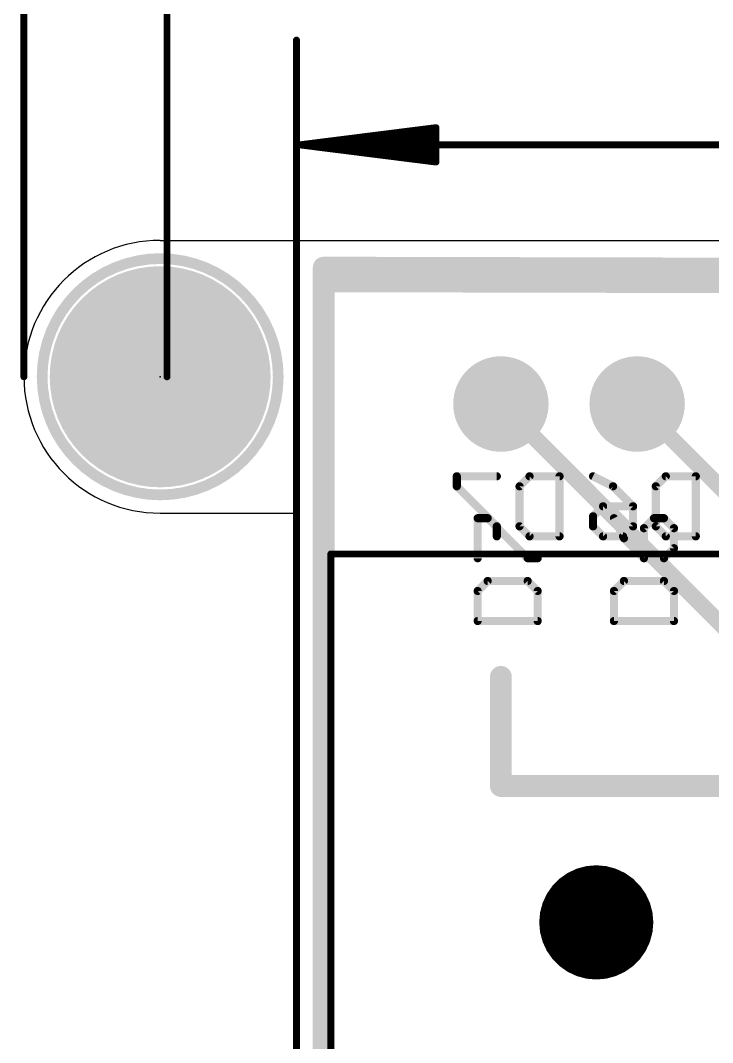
# Model space of a CAD drawing. Extents: x -37 to 43, y -51 to 71.
# Drawn here: x -33.09 to -20.18, y 38.4 to 57.43 of the extents above; entities that cross this region are included whole.
import ezdxf

# ---------------------------------------------------------------- set-up
doc = ezdxf.new("R2010")
doc.units = 0
for name, color, linetype in [('1', 12, 'CONTINUOUS'), ('16', 132, 'CONTINUOUS'), ('17', 110, 'CONTINUOUS'), ('20', 53, 'CONTINUOUS'), ('21', 40, 'CONTINUOUS'), ('22', 6, 'CONTINUOUS'), ('23', 40, 'CONTINUOUS'), ('29', 253, 'CONTINUOUS'), ('41', 12, 'CONTINUOUS'), ('47', 253, 'CONTINUOUS')]:
    doc.layers.add(name, color=color, linetype=linetype)

# ---------------------------------------------------------------- blocks, each defined once
blk = doc.blocks.new('ROUNDP')
at = {"const_width": 0.5}
blk.add_lwpolyline([(0, -0.25, 1), (0, 0.25, 1), (0, -0.25)], format="xyb", dxfattribs=at)
blk = doc.blocks.new('PIE')
at = {"const_width": 0.5}
blk.add_lwpolyline([(0, -0.25, 1), (0, 0.25, 1), (0, -0.25)], format="xyb", dxfattribs=at)

msp = doc.modelspace()

# ---------------------------------------------------------------- linework, layer by layer
at = {"layer": '1'}
for points, const_width in [([(-27.432, 52.832), (-27.432, -43.18)], 0.4064), ([(27.178, 52.705), (-27.432, 52.832)], 0.4064), ([(-24.13, 50.292), (-13.716, 39.878)], 0.3048), ([(-21.59, 50.292), (-11.938, 40.64)], 0.3048)]:
    msp.add_lwpolyline(points, dxfattribs=dict(at, const_width=const_width))
for points, const_width in [([(-27.3304, 52.832, 1), (-27.5336, 52.832)], 0.2032), ([(-27.4318, 52.9336, 1), (-27.4322, 52.7304)], 0.2032), ([(-24.0761, 50.3459, 1), (-24.1839, 50.2381)], 0.1524), ([(-21.5361, 50.3459, 1), (-21.6439, 50.2381)], 0.1524)]:
    msp.add_lwpolyline(points, format="xyb", dxfattribs=dict(at, const_width=const_width))
at = {"layer": '16', "const_width": 0.4064}
for points in [[(-27.432, 52.578), (-27.432, -43.434)], [(27.178, 52.451), (-27.432, 52.578)]]:
    msp.add_lwpolyline(points, dxfattribs=at)
at = {"layer": '16', "const_width": 0.2032}
for points in [[(-27.3304, 52.578, 1), (-27.5336, 52.578)], [(-27.4318, 52.6796, 1), (-27.4322, 52.4764)]]:
    msp.add_lwpolyline(points, format="xyb", dxfattribs=at)
at = {"layer": '20'}
for p, q in [((-30.48, 53.34), (30.48, 53.34)), ((-30.48, 48.26), (-27.94, 48.26)), ((-27.94, 48.26), (-27.94, -38.1))]:
    msp.add_line(p, q, dxfattribs=at)
for start, end in [(90, 180), (180, 270)]:
    msp.add_arc((-30.48, 50.8), 2.54, start, end, dxfattribs=at)
at = {"layer": '21'}
for points, const_width in [([(-30.48, 48.6, 1), (-30.48, 53, 1), (-30.48, 48.6)], 0.2), ([(-24.5247, 48.1665, 1), (-24.6009, 48.1665)], 0.0762), ([(-24.5628, 48.2046, 1), (-24.5628, 48.1284)], 0.0762), ([(-24.3494, 48.1934, 1), (-24.4033, 48.1396)], 0.0762), ([(-24.3763, 48.1284, 1), (-24.3763, 48.2046)], 0.0762), ([(-21.9887, 48.1835, 1), (-22.0568, 48.1495)], 0.0762), ([(-21.2771, 48.2046, 1), (-21.2771, 48.1284)], 0.0762), ([(-21.2501, 48.1396, 1), (-21.304, 48.1934)], 0.0762), ([(-21.0637, 48.1934, 1), (-21.1176, 48.1396)], 0.0762), ([(-21.0906, 48.1284, 1), (-21.0906, 48.2046)], 0.0762), ([(-21.4254, 47.9801, 1), (-21.5016, 47.9801)], 0.0762), ([(-21.4904, 48.007, 1), (-21.4365, 47.9531)], 0.0762), ([(-20.8661, 47.9801, 1), (-20.9423, 47.9801)], 0.0762), ([(-20.9311, 47.9531, 1), (-20.8773, 48.007)], 0.0762), ([(-21.8094, 47.8206, 1), (-21.8633, 47.7667)], 0.0762), ([(-21.8704, 47.7766, 1), (-21.8023, 47.8107)], 0.0762), ([(-20.9423, 47.6072, 1), (-20.8661, 47.6072)], 0.0762), ([(-20.8773, 47.5803, 1), (-20.9311, 47.6342)], 0.0762), ([(-24.6009, 47.4208, 1), (-24.5247, 47.4208)], 0.0762), ([(-23.6306, 47.4589, 1), (-23.6306, 47.3827)], 0.0762), ([(-23.6576, 47.3939, 1), (-23.6037, 47.4477)], 0.0762), ([(-23.4442, 47.3827, 1), (-23.4442, 47.4589)], 0.0762), ([(-21.4635, 47.4589, 1), (-21.4635, 47.3827)], 0.0762), ([(-21.5016, 47.4208, 1), (-21.4254, 47.4208)], 0.0762), ([(-21.4904, 47.3939, 1), (-21.4365, 47.4477)], 0.0762), ([(-21.1176, 47.4477, 1), (-21.0637, 47.3939)], 0.0762), ([(-21.0906, 47.3827, 1), (-21.0906, 47.4589)], 0.0762), ([(-24.3763, 47.0352, 1), (-24.3763, 46.959)], 0.0762), ([(-24.3494, 46.9702, 1), (-24.4033, 47.024)], 0.0762), ([(-23.6037, 47.024, 1), (-23.6576, 46.9702)], 0.0762), ([(-23.6306, 46.959, 1), (-23.6306, 47.0352)], 0.0762), ([(-21.8363, 47.0352, 1), (-21.8363, 46.959)], 0.0762), ([(-21.8094, 46.9702, 1), (-21.8633, 47.024)], 0.0762), ([(-21.0637, 47.024, 1), (-21.1176, 46.9702)], 0.0762), ([(-21.0906, 46.959, 1), (-21.0906, 47.0352)], 0.0762), ([(-24.5247, 46.8107, 1), (-24.6009, 46.8107)], 0.0762), ([(-24.5897, 46.8376, 1), (-24.5358, 46.7837)], 0.0762), ([(-23.4061, 46.8107, 1), (-23.4823, 46.8107)], 0.0762), ([(-23.4711, 46.7837, 1), (-23.4173, 46.8376)], 0.0762), ([(-21.9847, 46.8107, 1), (-22.0609, 46.8107)], 0.0762), ([(-22.0497, 46.8376, 1), (-21.9958, 46.7837)], 0.0762), ([(-20.8661, 46.8107, 1), (-20.9423, 46.8107)], 0.0762), ([(-20.9311, 46.7837, 1), (-20.8773, 46.8376)], 0.0762), ([(-24.5628, 46.2895, 1), (-24.5628, 46.2133)], 0.0762), ([(-24.6009, 46.2514, 1), (-24.5247, 46.2514)], 0.0762), ([(-23.4823, 46.2514, 1), (-23.4061, 46.2514)], 0.0762), ([(-23.4442, 46.2133, 1), (-23.4442, 46.2895)], 0.0762), ([(-22.0228, 46.2895, 1), (-22.0228, 46.2133)], 0.0762), ([(-22.0609, 46.2514, 1), (-21.9847, 46.2514)], 0.0762), ([(-20.9423, 46.2514, 1), (-20.8661, 46.2514)], 0.0762), ([(-20.9042, 46.2133, 1), (-20.9042, 46.2895)], 0.0762), ([(-24.0284, 45.212, 1), (-24.2316, 45.212)], 0.2032), ([(-24.13, 43.2816, 1), (-24.13, 43.0784)], 0.2032), ([(-24.2316, 43.18, 1), (-24.0284, 43.18)], 0.2032)]:
    msp.add_lwpolyline(points, format="xyb", dxfattribs=dict(at, const_width=const_width))
for points, const_width in [([(-24.5628, 47.4208), (-24.5628, 48.1665)], 0.1524), ([(-24.5628, 48.1665), (-24.3763, 48.1665)], 0.1524), ([(-24.3763, 48.1665), (-23.6306, 47.4208)], 0.1524), ([(-22.0228, 48.1665), (-21.8363, 47.7936)], 0.1524), ([(-21.2771, 48.1665), (-21.4635, 47.9801)], 0.1524), ([(-21.0906, 48.1665), (-21.2771, 48.1665)], 0.1524), ([(-20.9042, 47.9801), (-21.0906, 48.1665)], 0.1524), ([(-21.4635, 47.9801), (-21.4635, 47.4208)], 0.1524), ([(-20.9042, 47.6072), (-20.9042, 47.9801)], 0.1524), ([(-21.8363, 47.7936), (-21.4635, 47.4208)], 0.1524), ([(-21.0906, 47.4208), (-20.9042, 47.6072)], 0.1524), ([(-23.6306, 47.4208), (-23.4442, 47.4208)], 0.1524), ([(-21.4635, 47.4208), (-21.0906, 47.4208)], 0.1524), ([(-24.3763, 46.9971), (-24.5628, 46.8107)], 0.1524), ([(-23.6306, 46.9971), (-24.3763, 46.9971)], 0.1524), ([(-23.4442, 46.8107), (-23.6306, 46.9971)], 0.1524), ([(-21.8363, 46.9971), (-22.0228, 46.8107)], 0.1524), ([(-21.0906, 46.9971), (-21.8363, 46.9971)], 0.1524), ([(-20.9042, 46.8107), (-21.0906, 46.9971)], 0.1524), ([(-24.5628, 46.8107), (-24.5628, 46.2514)], 0.1524), ([(-23.4442, 46.2514), (-23.4442, 46.8107)], 0.1524), ([(-22.0228, 46.8107), (-22.0228, 46.2514)], 0.1524), ([(-20.9042, 46.2514), (-20.9042, 46.8107)], 0.1524), ([(-24.5628, 46.2514), (-23.4442, 46.2514)], 0.1524), ([(-22.0228, 46.2514), (-20.9042, 46.2514)], 0.1524), ([(-24.13, 45.212), (-24.13, 43.18)], 0.4064), ([(-24.13, 43.18), (-6.096, 43.18)], 0.4064)]:
    msp.add_lwpolyline(points, dxfattribs=dict(at, const_width=const_width))
at = {"layer": '22'}
for points, const_width in [([(-24.2062, 48.9468), (-24.9519, 48.9468)], 0.1524), ([(-24.9519, 48.9468), (-24.9519, 48.7603)], 0.1524), ([(-23.7825, 48.7603), (-23.5961, 48.9468)], 0.1524), ([(-23.5961, 48.9468), (-23.0368, 48.9468)], 0.1524), ([(-23.0368, 48.9468), (-23.0368, 47.8282)], 0.1524), ([(-22.4119, 48.9468), (-22.039, 48.7603)], 0.1524), ([(-21.2425, 48.7603), (-21.0561, 48.9468)], 0.1524), ([(-21.0561, 48.9468), (-20.4968, 48.9468)], 0.1524), ([(-20.4968, 48.9468), (-20.4968, 47.8282)], 0.1524), ([(-24.9519, 48.7603), (-24.2062, 48.0146)], 0.1524), ([(-23.7825, 48.0146), (-23.7825, 48.7603)], 0.1524), ([(-22.039, 48.7603), (-21.6662, 48.3875)], 0.1524), ([(-21.2425, 48.0146), (-21.2425, 48.7603)], 0.1524), ([(-22.4119, 48.2011), (-22.2255, 48.3875)], 0.1524), ([(-22.2255, 48.3875), (-21.6662, 48.3875)], 0.1524), ([(-21.6662, 48.3875), (-21.6662, 48.0146)], 0.1524), ([(-22.4119, 48.0146), (-22.4119, 48.2011)], 0.1524), ([(-24.2062, 48.0146), (-24.2062, 47.8282)], 0.1524), ([(-23.5961, 47.8282), (-23.7825, 48.0146)], 0.1524), ([(-22.2255, 47.8282), (-22.4119, 48.0146)], 0.1524), ([(-21.6662, 48.0146), (-21.8526, 47.8282)], 0.1524), ([(-21.0561, 47.8282), (-21.2425, 48.0146)], 0.1524), ([(-23.0368, 47.8282), (-23.5961, 47.8282)], 0.1524), ([(-21.8526, 47.8282), (-22.2255, 47.8282)], 0.1524), ([(-20.4968, 47.8282), (-21.0561, 47.8282)], 0.1524), ([(27.3, 47.5), (-27.3, 47.5)], 0.127), ([(-27.3, 47.5), (-27.3, -37.4)], 0.127)]:
    msp.add_lwpolyline(points, dxfattribs=dict(at, const_width=const_width))
for points, const_width in [([(-24.9519, 48.9849, 1), (-24.9519, 48.9087)], 0.0762), ([(-24.9138, 48.9468, 1), (-24.99, 48.9468)], 0.0762), ([(-24.2062, 48.9087, 1), (-24.2062, 48.9849)], 0.0762), ([(-23.5961, 48.9849, 1), (-23.5961, 48.9087)], 0.0762), ([(-23.5691, 48.9198, 1), (-23.623, 48.9737)], 0.0762), ([(-22.9987, 48.9468, 1), (-23.0749, 48.9468)], 0.0762), ([(-23.0368, 48.9087, 1), (-23.0368, 48.9849)], 0.0762), ([(-22.3949, 48.9808, 1), (-22.4289, 48.9127)], 0.0762), ([(-21.0561, 48.9849, 1), (-21.0561, 48.9087)], 0.0762), ([(-21.0291, 48.9198, 1), (-21.083, 48.9737)], 0.0762), ([(-20.4587, 48.9468, 1), (-20.5349, 48.9468)], 0.0762), ([(-20.4968, 48.9087, 1), (-20.4968, 48.9849)], 0.0762), ([(-24.925, 48.7873, 1), (-24.9788, 48.7334)], 0.0762), ([(-24.99, 48.7603, 1), (-24.9138, 48.7603)], 0.0762), ([(-23.7444, 48.7603, 1), (-23.8206, 48.7603)], 0.0762), ([(-23.8094, 48.7873, 1), (-23.7556, 48.7334)], 0.0762), ([(-22.0121, 48.7873, 1), (-22.066, 48.7334)], 0.0762), ([(-22.0561, 48.7263, 1), (-22.022, 48.7944)], 0.0762), ([(-21.2044, 48.7603, 1), (-21.2806, 48.7603)], 0.0762), ([(-21.2694, 48.7873, 1), (-21.2156, 48.7334)], 0.0762), ([(-22.2255, 48.4256, 1), (-22.2255, 48.3494)], 0.0762), ([(-22.1985, 48.3605, 1), (-22.2524, 48.4144)], 0.0762), ([(-21.6281, 48.3875, 1), (-21.7043, 48.3875)], 0.0762), ([(-21.6931, 48.3605, 1), (-21.6393, 48.4144)], 0.0762), ([(-21.6662, 48.3494, 1), (-21.6662, 48.4256)], 0.0762), ([(-22.3738, 48.2011, 1), (-22.45, 48.2011)], 0.0762), ([(-22.4388, 48.228, 1), (-22.385, 48.1741)], 0.0762), ([(-24.1681, 48.0146, 1), (-24.2443, 48.0146)], 0.0762), ([(-24.2331, 47.9877, 1), (-24.1793, 48.0416)], 0.0762), ([(-23.7556, 48.0416, 1), (-23.8094, 47.9877)], 0.0762), ([(-23.8206, 48.0146, 1), (-23.7444, 48.0146)], 0.0762), ([(-22.385, 48.0416, 1), (-22.4388, 47.9877)], 0.0762), ([(-22.45, 48.0146, 1), (-22.3738, 48.0146)], 0.0762), ([(-21.7043, 48.0146, 1), (-21.6281, 48.0146)], 0.0762), ([(-21.6393, 47.9877, 1), (-21.6931, 48.0416)], 0.0762), ([(-21.2156, 48.0416, 1), (-21.2694, 47.9877)], 0.0762), ([(-21.2806, 48.0146, 1), (-21.2044, 48.0146)], 0.0762), ([(-24.2443, 47.8282, 1), (-24.1681, 47.8282)], 0.0762), ([(-23.5961, 47.8663, 1), (-23.5961, 47.7901)], 0.0762), ([(-23.623, 47.8013, 1), (-23.5691, 47.8551)], 0.0762), ([(-23.0749, 47.8282, 1), (-22.9987, 47.8282)], 0.0762), ([(-23.0368, 47.7901, 1), (-23.0368, 47.8663)], 0.0762), ([(-22.2255, 47.8663, 1), (-22.2255, 47.7901)], 0.0762), ([(-22.2524, 47.8013, 1), (-22.1985, 47.8551)], 0.0762), ([(-21.8796, 47.8551, 1), (-21.8257, 47.8013)], 0.0762), ([(-21.8526, 47.7901, 1), (-21.8526, 47.8663)], 0.0762), ([(-21.0561, 47.8663, 1), (-21.0561, 47.7901)], 0.0762), ([(-21.083, 47.8013, 1), (-21.0291, 47.8551)], 0.0762), ([(-20.5349, 47.8282, 1), (-20.4587, 47.8282)], 0.0762), ([(-20.4968, 47.7901, 1), (-20.4968, 47.8663)], 0.0762), ([(-27.3, 47.5318, 1), (-27.3, 47.4682)], 0.0635), ([(-27.2683, 47.5, 1), (-27.3317, 47.5)], 0.0635)]:
    msp.add_lwpolyline(points, format="xyb", dxfattribs=dict(at, const_width=const_width))
at = {"layer": '23'}
for p in [(-30.48, 50.8), (-22.352, 40.64)]:
    msp.add_point(p, dxfattribs=at)
at = {"layer": '29', "const_width": 0.127}
for points in [[(-22.5256, 41.6248), (-22.694, 41.5797)], [(-22.352, 41.64), (-22.5256, 41.6248)], [(-22.1784, 41.6248), (-22.352, 41.64)], [(-22.01, 41.5797), (-22.1784, 41.6248)], [(-22.852, 41.506), (-22.9948, 41.406)], [(-22.694, 41.5797), (-22.852, 41.506)], [(-22.8027, 41.529), (-21.9013, 41.529)], [(-21.852, 41.506), (-22.01, 41.5797)], [(-21.7092, 41.406), (-21.852, 41.506)], [(-23.118, 41.2828), (-23.218, 41.14)], [(-23.1235, 41.275), (-21.5805, 41.275)], [(-22.9948, 41.406), (-23.118, 41.2828)], [(-22.9988, 41.402), (-21.7052, 41.402)], [(-21.586, 41.2828), (-21.7092, 41.406)], [(-21.486, 41.14), (-21.586, 41.2828)], [(-23.218, 41.14), (-23.2917, 40.982)], [(-23.2124, 41.148), (-21.4916, 41.148)], [(-21.4123, 40.982), (-21.486, 41.14)], [(-23.2917, 40.982), (-23.3368, 40.8136)], [(-23.3153, 40.894), (-21.3887, 40.894)], [(-23.2735, 41.021), (-21.4305, 41.021)], [(-21.3672, 40.8136), (-21.4123, 40.982)], [(-23.3368, 40.8136), (-23.352, 40.64)], [(-23.3409, 40.767), (-21.3631, 40.767)], [(-21.352, 40.64), (-21.3672, 40.8136)], [(-23.352, 40.64), (-23.3368, 40.4664)], [(-23.352, 40.64), (-21.352, 40.64)], [(-23.3409, 40.513), (-21.3631, 40.513)], [(-21.3672, 40.4664), (-21.352, 40.64)], [(-23.3368, 40.4664), (-23.2917, 40.298)], [(-23.3153, 40.386), (-21.3887, 40.386)], [(-23.2917, 40.298), (-23.218, 40.14)], [(-21.486, 40.14), (-21.4123, 40.298)], [(-21.4123, 40.298), (-21.3672, 40.4664)], [(-23.2735, 40.259), (-21.4305, 40.259)], [(-23.218, 40.14), (-23.118, 39.9972)], [(-23.2124, 40.132), (-21.4916, 40.132)], [(-21.586, 39.9972), (-21.486, 40.14)], [(-23.1235, 40.005), (-21.5805, 40.005)], [(-23.118, 39.9972), (-22.9948, 39.874)], [(-21.7092, 39.874), (-21.586, 39.9972)], [(-22.9988, 39.878), (-21.7052, 39.878)], [(-22.9948, 39.874), (-22.852, 39.774)], [(-22.852, 39.774), (-22.694, 39.7003)], [(-22.8027, 39.751), (-21.9013, 39.751)], [(-22.01, 39.7003), (-21.852, 39.774)], [(-21.852, 39.774), (-21.7092, 39.874)], [(-22.694, 39.7003), (-22.5256, 39.6552)], [(-22.5256, 39.6552), (-22.352, 39.64)], [(-22.352, 39.64), (-22.1784, 39.6552)], [(-22.1784, 39.6552), (-22.01, 39.7003)]]:
    msp.add_lwpolyline(points, dxfattribs=at)
at = {"layer": '29', "const_width": 0.0635}
for points in [[(-22.5284, 41.6564, 1), (-22.5229, 41.5932)], [(-22.5174, 41.5941, 1), (-22.5339, 41.6555)], [(-22.3492, 41.6716, 1), (-22.3548, 41.6084)], [(-22.3492, 41.6084, 1), (-22.3548, 41.6716)], [(-22.1701, 41.6555, 1), (-22.1866, 41.5941)], [(-22.1811, 41.5932, 1), (-22.1756, 41.6564)], [(-22.8654, 41.5348, 1), (-22.8386, 41.4772)], [(-22.8338, 41.48, 1), (-22.8702, 41.532)], [(-22.8027, 41.5608, 1), (-22.8027, 41.4973)], [(-22.7022, 41.6104, 1), (-22.6858, 41.549)], [(-22.6806, 41.5509, 1), (-22.7074, 41.6085)], [(-21.9966, 41.6085, 1), (-22.0234, 41.5509)], [(-22.0182, 41.549, 1), (-22.0018, 41.6104)], [(-21.9013, 41.4973, 1), (-21.9013, 41.5608)], [(-21.8338, 41.532, 1), (-21.8702, 41.48)], [(-21.8654, 41.4772, 1), (-21.8386, 41.5348)], [(-23.1235, 41.3068, 1), (-23.1235, 41.2432)], [(-23.1405, 41.3052, 1), (-23.0956, 41.2603)], [(-23.092, 41.2646, 1), (-23.1441, 41.301)], [(-22.9988, 41.4338, 1), (-22.9988, 41.3702)], [(-23.013, 41.4321, 1), (-22.9766, 41.38)], [(-22.9723, 41.3836, 1), (-23.0172, 41.4285)], [(-21.6868, 41.4285, 1), (-21.7317, 41.3836)], [(-21.7274, 41.38, 1), (-21.691, 41.4321)], [(-21.7052, 41.3702, 1), (-21.7052, 41.4338)], [(-21.5599, 41.301, 1), (-21.612, 41.2646)], [(-21.6084, 41.2603, 1), (-21.5635, 41.3052)], [(-21.5805, 41.2432, 1), (-21.5805, 41.3068)], [(-23.244, 41.1582, 1), (-23.192, 41.1218)], [(-23.1892, 41.1266, 1), (-23.2468, 41.1534)], [(-23.2124, 41.1798, 1), (-23.2124, 41.1163)], [(-21.4572, 41.1534, 1), (-21.5148, 41.1266)], [(-21.512, 41.1218, 1), (-21.46, 41.1582)], [(-21.4916, 41.1163, 1), (-21.4916, 41.1798)], [(-23.3153, 40.9258, 1), (-23.3153, 40.8623)], [(-23.3205, 40.9954, 1), (-23.2629, 40.9686)], [(-23.261, 40.9738, 1), (-23.3224, 40.9902)], [(-23.2735, 41.0528, 1), (-23.2735, 40.9892)], [(-21.3816, 40.9902, 1), (-21.443, 40.9738)], [(-21.4411, 40.9686, 1), (-21.3835, 40.9954)], [(-21.4305, 40.9892, 1), (-21.4305, 41.0528)], [(-21.3887, 40.8623, 1), (-21.3887, 40.9258)], [(-23.3409, 40.7988, 1), (-23.3409, 40.7353)], [(-23.3675, 40.8219, 1), (-23.3061, 40.8054)], [(-23.3052, 40.8109, 1), (-23.3684, 40.8164)], [(-21.3356, 40.8164, 1), (-21.3988, 40.8109)], [(-21.3979, 40.8054, 1), (-21.3365, 40.8219)], [(-21.3631, 40.7353, 1), (-21.3631, 40.7988)], [(-23.352, 40.6718, 1), (-23.352, 40.6082)], [(-23.3204, 40.6428, 1), (-23.3836, 40.6372)], [(-23.3836, 40.6428, 1), (-23.3204, 40.6372)], [(-23.3409, 40.5448, 1), (-23.3409, 40.4813)], [(-21.3204, 40.6372, 1), (-21.3836, 40.6428)], [(-21.3836, 40.6372, 1), (-21.3204, 40.6428)], [(-21.3631, 40.4813, 1), (-21.3631, 40.5448)], [(-21.352, 40.6082, 1), (-21.352, 40.6718)], [(-23.3061, 40.4746, 1), (-23.3675, 40.4581)], [(-23.3684, 40.4636, 1), (-23.3052, 40.4691)], [(-23.3153, 40.4178, 1), (-23.3153, 40.3543)], [(-23.2629, 40.3114, 1), (-23.3205, 40.2846)], [(-21.3835, 40.2846, 1), (-21.4411, 40.3114)], [(-21.3988, 40.4691, 1), (-21.3356, 40.4636)], [(-21.3365, 40.4581, 1), (-21.3979, 40.4746)], [(-21.3887, 40.3543, 1), (-21.3887, 40.4178)], [(-23.3224, 40.2898, 1), (-23.261, 40.3062)], [(-23.2735, 40.2908, 1), (-23.2735, 40.2272)], [(-23.192, 40.1582, 1), (-23.244, 40.1218)], [(-23.2468, 40.1266, 1), (-23.1892, 40.1534)], [(-23.2124, 40.1638, 1), (-23.2124, 40.1003)], [(-21.5148, 40.1534, 1), (-21.4572, 40.1266)], [(-21.46, 40.1218, 1), (-21.512, 40.1582)], [(-21.4916, 40.1003, 1), (-21.4916, 40.1638)], [(-21.443, 40.3062, 1), (-21.3816, 40.2898)], [(-21.4305, 40.2272, 1), (-21.4305, 40.2908)], [(-23.1235, 40.0368, 1), (-23.1235, 39.9733)], [(-23.0956, 40.0197, 1), (-23.1405, 39.9748)], [(-23.1441, 39.979, 1), (-23.092, 40.0154)], [(-21.612, 40.0154, 1), (-21.5599, 39.979)], [(-21.5635, 39.9748, 1), (-21.6084, 40.0197)], [(-21.5805, 39.9733, 1), (-21.5805, 40.0368)], [(-22.9988, 39.9098, 1), (-22.9988, 39.8462)], [(-22.9766, 39.9, 1), (-23.013, 39.8479)], [(-23.0172, 39.8515, 1), (-22.9723, 39.8964)], [(-22.8386, 39.8028, 1), (-22.8654, 39.7452)], [(-22.8702, 39.748, 1), (-22.8338, 39.8)], [(-22.8027, 39.7828, 1), (-22.8027, 39.7193)], [(-21.9013, 39.7193, 1), (-21.9013, 39.7828)], [(-21.8702, 39.8, 1), (-21.8338, 39.748)], [(-21.8386, 39.7452, 1), (-21.8654, 39.8028)], [(-21.7317, 39.8964, 1), (-21.6868, 39.8515)], [(-21.691, 39.8479, 1), (-21.7274, 39.9)], [(-21.7052, 39.8462, 1), (-21.7052, 39.9098)], [(-22.6858, 39.731, 1), (-22.7022, 39.6696)], [(-22.7074, 39.6715, 1), (-22.6806, 39.7291)], [(-22.5229, 39.6868, 1), (-22.5284, 39.6236)], [(-22.5339, 39.6245, 1), (-22.5174, 39.6859)], [(-22.3548, 39.6716, 1), (-22.3492, 39.6084)], [(-22.3548, 39.6084, 1), (-22.3492, 39.6716)], [(-22.1866, 39.6859, 1), (-22.1701, 39.6245)], [(-22.1756, 39.6236, 1), (-22.1811, 39.6868)], [(-22.0234, 39.7291, 1), (-21.9966, 39.6715)], [(-22.0018, 39.6696, 1), (-22.0182, 39.731)]]:
    msp.add_lwpolyline(points, format="xyb", dxfattribs=at)
at = {"layer": '41'}
for points, const_width in [([(-30.48, 49.8, 1), (-30.48, 51.8, 1), (-30.48, 49.8)], 2.032), ([(-22.5284, 41.6564, 1), (-22.5229, 41.5932)], 0.0635), ([(-22.5174, 41.5941, 1), (-22.5339, 41.6555)], 0.0635), ([(-22.3492, 41.6716, 1), (-22.3548, 41.6084)], 0.0635), ([(-22.3492, 41.6084, 1), (-22.3548, 41.6716)], 0.0635), ([(-22.1701, 41.6555, 1), (-22.1866, 41.5941)], 0.0635), ([(-22.1811, 41.5932, 1), (-22.1756, 41.6564)], 0.0635), ([(-22.8654, 41.5348, 1), (-22.8386, 41.4772)], 0.0635), ([(-22.8338, 41.48, 1), (-22.8702, 41.532)], 0.0635), ([(-22.8027, 41.5608, 1), (-22.8027, 41.4973)], 0.0635), ([(-22.7022, 41.6104, 1), (-22.6858, 41.549)], 0.0635), ([(-22.6806, 41.5509, 1), (-22.7074, 41.6085)], 0.0635), ([(-21.9966, 41.6085, 1), (-22.0234, 41.5509)], 0.0635), ([(-22.0182, 41.549, 1), (-22.0018, 41.6104)], 0.0635), ([(-21.9013, 41.4973, 1), (-21.9013, 41.5608)], 0.0635), ([(-21.8338, 41.532, 1), (-21.8702, 41.48)], 0.0635), ([(-21.8654, 41.4772, 1), (-21.8386, 41.5348)], 0.0635), ([(-23.1235, 41.3068, 1), (-23.1235, 41.2432)], 0.0635), ([(-23.1405, 41.3052, 1), (-23.0956, 41.2603)], 0.0635), ([(-23.092, 41.2646, 1), (-23.1441, 41.301)], 0.0635), ([(-22.9988, 41.4338, 1), (-22.9988, 41.3702)], 0.0635), ([(-23.013, 41.4321, 1), (-22.9766, 41.38)], 0.0635), ([(-22.9723, 41.3836, 1), (-23.0172, 41.4285)], 0.0635), ([(-21.6868, 41.4285, 1), (-21.7317, 41.3836)], 0.0635), ([(-21.7274, 41.38, 1), (-21.691, 41.4321)], 0.0635), ([(-21.7052, 41.3702, 1), (-21.7052, 41.4338)], 0.0635), ([(-21.5599, 41.301, 1), (-21.612, 41.2646)], 0.0635), ([(-21.6084, 41.2603, 1), (-21.5635, 41.3052)], 0.0635), ([(-21.5805, 41.2432, 1), (-21.5805, 41.3068)], 0.0635), ([(-23.244, 41.1582, 1), (-23.192, 41.1218)], 0.0635), ([(-23.1892, 41.1266, 1), (-23.2468, 41.1534)], 0.0635), ([(-23.2124, 41.1798, 1), (-23.2124, 41.1163)], 0.0635), ([(-21.4572, 41.1534, 1), (-21.5148, 41.1266)], 0.0635), ([(-21.512, 41.1218, 1), (-21.46, 41.1582)], 0.0635), ([(-21.4916, 41.1163, 1), (-21.4916, 41.1798)], 0.0635), ([(-23.3153, 40.9258, 1), (-23.3153, 40.8623)], 0.0635), ([(-23.3205, 40.9954, 1), (-23.2629, 40.9686)], 0.0635), ([(-23.261, 40.9738, 1), (-23.3224, 40.9902)], 0.0635), ([(-23.2735, 41.0528, 1), (-23.2735, 40.9892)], 0.0635), ([(-21.3816, 40.9902, 1), (-21.443, 40.9738)], 0.0635), ([(-21.4411, 40.9686, 1), (-21.3835, 40.9954)], 0.0635), ([(-21.4305, 40.9892, 1), (-21.4305, 41.0528)], 0.0635), ([(-21.3887, 40.8623, 1), (-21.3887, 40.9258)], 0.0635), ([(-23.3409, 40.7988, 1), (-23.3409, 40.7353)], 0.0635), ([(-23.3675, 40.8219, 1), (-23.3061, 40.8054)], 0.0635), ([(-23.3052, 40.8109, 1), (-23.3684, 40.8164)], 0.0635), ([(-21.3356, 40.8164, 1), (-21.3988, 40.8109)], 0.0635), ([(-21.3979, 40.8054, 1), (-21.3365, 40.8219)], 0.0635), ([(-21.3631, 40.7353, 1), (-21.3631, 40.7988)], 0.0635), ([(-23.352, 40.6718, 1), (-23.352, 40.6082)], 0.0635), ([(-23.3204, 40.6428, 1), (-23.3836, 40.6372)], 0.0635), ([(-23.3836, 40.6428, 1), (-23.3204, 40.6372)], 0.0635), ([(-23.3409, 40.5448, 1), (-23.3409, 40.4813)], 0.0635), ([(-21.3204, 40.6372, 1), (-21.3836, 40.6428)], 0.0635), ([(-21.3836, 40.6372, 1), (-21.3204, 40.6428)], 0.0635), ([(-21.3631, 40.4813, 1), (-21.3631, 40.5448)], 0.0635), ([(-21.352, 40.6082, 1), (-21.352, 40.6718)], 0.0635), ([(-23.3061, 40.4746, 1), (-23.3675, 40.4581)], 0.0635), ([(-23.3684, 40.4636, 1), (-23.3052, 40.4691)], 0.0635), ([(-23.3153, 40.4178, 1), (-23.3153, 40.3543)], 0.0635), ([(-23.2629, 40.3114, 1), (-23.3205, 40.2846)], 0.0635), ([(-21.3835, 40.2846, 1), (-21.4411, 40.3114)], 0.0635), ([(-21.3988, 40.4691, 1), (-21.3356, 40.4636)], 0.0635), ([(-21.3365, 40.4581, 1), (-21.3979, 40.4746)], 0.0635), ([(-21.3887, 40.3543, 1), (-21.3887, 40.4178)], 0.0635), ([(-23.3224, 40.2898, 1), (-23.261, 40.3062)], 0.0635), ([(-23.2735, 40.2908, 1), (-23.2735, 40.2272)], 0.0635), ([(-23.192, 40.1582, 1), (-23.244, 40.1218)], 0.0635), ([(-23.2468, 40.1266, 1), (-23.1892, 40.1534)], 0.0635), ([(-23.2124, 40.1638, 1), (-23.2124, 40.1003)], 0.0635), ([(-21.5148, 40.1534, 1), (-21.4572, 40.1266)], 0.0635), ([(-21.46, 40.1218, 1), (-21.512, 40.1582)], 0.0635), ([(-21.4916, 40.1003, 1), (-21.4916, 40.1638)], 0.0635), ([(-21.443, 40.3062, 1), (-21.3816, 40.2898)], 0.0635), ([(-21.4305, 40.2272, 1), (-21.4305, 40.2908)], 0.0635), ([(-23.1235, 40.0368, 1), (-23.1235, 39.9733)], 0.0635), ([(-23.0956, 40.0197, 1), (-23.1405, 39.9748)], 0.0635), ([(-23.1441, 39.979, 1), (-23.092, 40.0154)], 0.0635), ([(-21.612, 40.0154, 1), (-21.5599, 39.979)], 0.0635), ([(-21.5635, 39.9748, 1), (-21.6084, 40.0197)], 0.0635), ([(-21.5805, 39.9733, 1), (-21.5805, 40.0368)], 0.0635), ([(-22.9988, 39.9098, 1), (-22.9988, 39.8462)], 0.0635), ([(-22.9766, 39.9, 1), (-23.013, 39.8479)], 0.0635), ([(-23.0172, 39.8515, 1), (-22.9723, 39.8964)], 0.0635), ([(-22.8386, 39.8028, 1), (-22.8654, 39.7452)], 0.0635), ([(-22.8702, 39.748, 1), (-22.8338, 39.8)], 0.0635), ([(-22.8027, 39.7828, 1), (-22.8027, 39.7193)], 0.0635), ([(-21.9013, 39.7193, 1), (-21.9013, 39.7828)], 0.0635), ([(-21.8702, 39.8, 1), (-21.8338, 39.748)], 0.0635), ([(-21.8386, 39.7452, 1), (-21.8654, 39.8028)], 0.0635), ([(-21.7317, 39.8964, 1), (-21.6868, 39.8515)], 0.0635), ([(-21.691, 39.8479, 1), (-21.7274, 39.9)], 0.0635), ([(-21.7052, 39.8462, 1), (-21.7052, 39.9098)], 0.0635), ([(-22.6858, 39.731, 1), (-22.7022, 39.6696)], 0.0635), ([(-22.7074, 39.6715, 1), (-22.6806, 39.7291)], 0.0635), ([(-22.5229, 39.6868, 1), (-22.5284, 39.6236)], 0.0635), ([(-22.5339, 39.6245, 1), (-22.5174, 39.6859)], 0.0635), ([(-22.3548, 39.6716, 1), (-22.3492, 39.6084)], 0.0635), ([(-22.3548, 39.6084, 1), (-22.3492, 39.6716)], 0.0635), ([(-22.1866, 39.6859, 1), (-22.1701, 39.6245)], 0.0635), ([(-22.1756, 39.6236, 1), (-22.1811, 39.6868)], 0.0635), ([(-22.0234, 39.7291, 1), (-21.9966, 39.6715)], 0.0635), ([(-22.0018, 39.6696, 1), (-22.0182, 39.731)], 0.0635)]:
    msp.add_lwpolyline(points, format="xyb", dxfattribs=dict(at, const_width=const_width))
at = {"layer": '41', "const_width": 0.127}
for points in [[(-22.5256, 41.6248), (-22.694, 41.5797)], [(-22.352, 41.64), (-22.5256, 41.6248)], [(-22.1784, 41.6248), (-22.352, 41.64)], [(-22.01, 41.5797), (-22.1784, 41.6248)], [(-22.852, 41.506), (-22.9948, 41.406)], [(-22.694, 41.5797), (-22.852, 41.506)], [(-22.8027, 41.529), (-21.9013, 41.529)], [(-21.852, 41.506), (-22.01, 41.5797)], [(-21.7092, 41.406), (-21.852, 41.506)], [(-23.118, 41.2828), (-23.218, 41.14)], [(-23.1235, 41.275), (-21.5805, 41.275)], [(-22.9948, 41.406), (-23.118, 41.2828)], [(-22.9988, 41.402), (-21.7052, 41.402)], [(-21.586, 41.2828), (-21.7092, 41.406)], [(-21.486, 41.14), (-21.586, 41.2828)], [(-23.218, 41.14), (-23.2917, 40.982)], [(-23.2124, 41.148), (-21.4916, 41.148)], [(-21.4123, 40.982), (-21.486, 41.14)], [(-23.2917, 40.982), (-23.3368, 40.8136)], [(-23.3153, 40.894), (-21.3887, 40.894)], [(-23.2735, 41.021), (-21.4305, 41.021)], [(-21.3672, 40.8136), (-21.4123, 40.982)], [(-23.3368, 40.8136), (-23.352, 40.64)], [(-23.3409, 40.767), (-21.3631, 40.767)], [(-21.352, 40.64), (-21.3672, 40.8136)], [(-23.352, 40.64), (-23.3368, 40.4664)], [(-23.352, 40.64), (-21.352, 40.64)], [(-23.3409, 40.513), (-21.3631, 40.513)], [(-21.3672, 40.4664), (-21.352, 40.64)], [(-23.3368, 40.4664), (-23.2917, 40.298)], [(-23.3153, 40.386), (-21.3887, 40.386)], [(-23.2917, 40.298), (-23.218, 40.14)], [(-21.486, 40.14), (-21.4123, 40.298)], [(-21.4123, 40.298), (-21.3672, 40.4664)], [(-23.2735, 40.259), (-21.4305, 40.259)], [(-23.218, 40.14), (-23.118, 39.9972)], [(-23.2124, 40.132), (-21.4916, 40.132)], [(-21.586, 39.9972), (-21.486, 40.14)], [(-23.1235, 40.005), (-21.5805, 40.005)], [(-23.118, 39.9972), (-22.9948, 39.874)], [(-21.7092, 39.874), (-21.586, 39.9972)], [(-22.9988, 39.878), (-21.7052, 39.878)], [(-22.9948, 39.874), (-22.852, 39.774)], [(-22.852, 39.774), (-22.694, 39.7003)], [(-22.8027, 39.751), (-21.9013, 39.751)], [(-22.01, 39.7003), (-21.852, 39.774)], [(-21.852, 39.774), (-21.7092, 39.874)], [(-22.694, 39.7003), (-22.5256, 39.6552)], [(-22.5256, 39.6552), (-22.352, 39.64)], [(-22.352, 39.64), (-22.1784, 39.6552)], [(-22.1784, 39.6552), (-22.01, 39.7003)]]:
    msp.add_lwpolyline(points, dxfattribs=at)
at = {"layer": '47', "const_width": 0.13}
for points in [[(-33.02, 50.8), (-33.02, 68.498)], [(-30.353, 50.8), (-30.353, 62.656)], [(-27.94, 20.066), (-27.94, 57.068)], [(-27.875, 55.118), (-25.34, 55.4372)], [(-27.875, 55.118), (-25.34, 55.378)], [(-25.34, 55.4372), (-25.34, 54.7988)], [(-27.875, 55.118), (-25.34, 55.248)], [(-27.875, 55.118), (27.875, 55.118)], [(-25.34, 54.7988), (-27.875, 55.118)], [(-25.34, 54.988), (-27.875, 55.118)], [(-25.34, 54.858), (-27.875, 55.118)]]:
    msp.add_lwpolyline(points, dxfattribs=at)
at = {"layer": '47', "const_width": 0.065}
for points in [[(-27.9075, 57.068, 1), (-27.9725, 57.068)], [(-25.3075, 55.4372, 1), (-25.3725, 55.4372)], [(-25.3359, 55.405, 1), (-25.3441, 55.4695)], [(-25.3367, 55.3457, 1), (-25.3433, 55.4103)], [(-25.3383, 55.2155, 1), (-25.3417, 55.2805)], [(-27.875, 55.1505, 1), (-27.875, 55.0855)], [(-27.8709, 55.1502, 1), (-27.8791, 55.0858)], [(-27.8767, 55.1505, 1), (-27.8733, 55.0855)], [(-27.8733, 55.1505, 1), (-27.8767, 55.0855)], [(-27.8717, 55.1503, 1), (-27.8783, 55.0857)], [(-27.8783, 55.1503, 1), (-27.8717, 55.0857)], [(-27.8791, 55.1502, 1), (-27.8709, 55.0858)], [(-25.3417, 54.9555, 1), (-25.3383, 55.0205)], [(-25.3725, 54.7988, 1), (-25.3075, 54.7988)], [(-25.3441, 54.7665, 1), (-25.3359, 54.831)], [(-25.3433, 54.8257, 1), (-25.3367, 54.8903)], [(-33.0525, 50.8, 1), (-32.9875, 50.8)], [(-30.3855, 50.8, 1), (-30.3205, 50.8)]]:
    msp.add_lwpolyline(points, format="xyb", dxfattribs=at)

# ---------------------------------------------------------------- block references
at = {"layer": '1'}
msp.add_blockref('PIE', (-22.352, 40.64), dxfattribs=at)
at = {"layer": '17', "xscale": 4.016, "yscale": 4.016}
msp.add_blockref('ROUNDP', (-30.48, 50.8), dxfattribs=at)
msp.add_blockref('ROUNDP', (-30.48, 50.8), dxfattribs=at)
at = {"layer": '17', "xscale": 1.6764, "yscale": 1.6764, "rotation": 270}
for p in [(-24.13, 50.292), (-24.13, 50.292), (-21.59, 50.292), (-21.59, 50.292)]:
    msp.add_blockref('ROUNDP', p, dxfattribs=at)
at = {"layer": '29', "xscale": 4.1176, "yscale": 4.1176}
msp.add_blockref('ROUNDP', (-30.48, 50.8), dxfattribs=at)
at = {"layer": '29', "xscale": 1.778, "yscale": 1.778, "rotation": 270}
for p in [(-24.13, 50.292), (-21.59, 50.292)]:
    msp.add_blockref('ROUNDP', p, dxfattribs=at)

doc.saveas('drawing.dxf')
